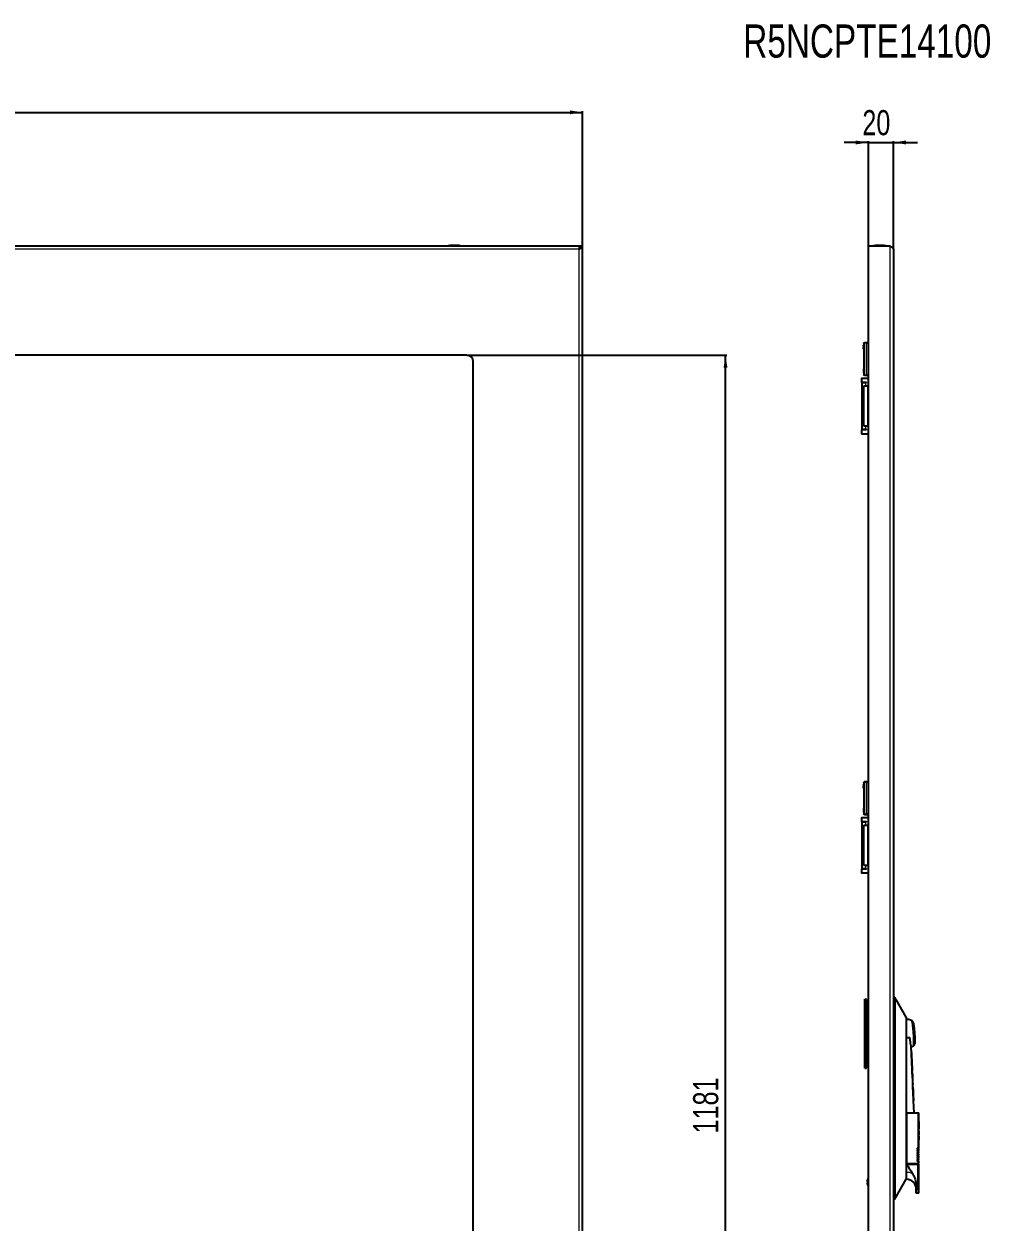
# Model space of a CAD drawing. Header units: millimetres. Extents: x -945 to 2005, y -832 to 978.
# Drawn here: x -176 to 594, y 24 to 978 of the extents above; entities that cross this region are included whole.
import ezdxf

# ---------------------------------------------------------------- set-up
doc = ezdxf.new("R2010")
doc.units = ezdxf.units.MM
doc.layers.add('FORMAT', color=7, linetype='Continuous')
doc.styles.add('SLDTEXTSTYLE0', font='TXT', dxfattribs={"width": 0.75})
doc.dimstyles.new('SLDDIMSTYLE0', dxfattribs={"dimtxt": 20, "dimasz": 10, "dimexe": 0, "dimexo": 0.0625, "dimgap": 5, "dimtad": 2, "dimdec": 1, "dimrnd": 1e-09, "dimzin": 12, "dimdsep": 46, "dimtxsty": 'SLDTEXTSTYLE0', "dimsah": 1, "dimcen": 0.09, "dimadec": 0, "dimazin": 3, "dimtfac": 1, "dimtofl": 0, "dimtmove": 0, "dimatfit": 3, "dimfxl": 0, "dimfrac": 2, "dimtolj": 1, "dimtzin": 12, "dimarcsym": 0})
doc.dimstyles.new('SLDDIMSTYLE1', dxfattribs={"dimtxt": 20, "dimasz": 10, "dimexe": 0, "dimexo": 0.0625, "dimgap": 5, "dimtad": 2, "dimdec": 1, "dimrnd": 1e-09, "dimzin": 12, "dimdsep": 46, "dimtxsty": 'SLDTEXTSTYLE0', "dimsah": 1, "dimcen": 0.09, "dimadec": 0, "dimazin": 3, "dimtfac": 1, "dimtmove": 0, "dimatfit": 0, "dimfxl": 0, "dimfrac": 2, "dimtolj": 1, "dimtzin": 12, "dimarcsym": 0})

# ---------------------------------------------------------------- blocks, each defined once
blk = doc.blocks.new('_D')
at = {"layer": 'FORMAT'}
for p, q in [((-724.58, 801.54), (-724.58, 909.03)), ((-724.58, 908.03), (269.42, 908.03)), ((269.42, 801.54), (269.42, 909.03))]:
    blk.add_line(p, q, dxfattribs=at)
for points in [[(-724.58, 908.03), (-714.58, 906.49), (-714.58, 909.57)], [(269.42, 908.03), (259.42, 909.57), (259.42, 906.49)]]:
    blk.add_solid(points, dxfattribs=at)
at = {"layer": 'FORMAT', "insert": (-249.75, 933.81), "char_height": 20, "attachment_point": 1, "style": 'SLDTEXTSTYLE0'}
blk.add_mtext('994', dxfattribs=at)
blk = doc.blocks.new('_D_3')
at = {"layer": 'FORMAT'}
for p, q in [((177.43, 714.53), (384.43, 714.53)), ((383.43, -466.47), (383.43, 714.53)), ((177.43, -466.47), (384.43, -466.47))]:
    blk.add_line(p, q, dxfattribs=at)
for points in [[(383.43, 714.53), (381.89, 704.53), (384.96, 704.53)], [(383.43, -466.47), (384.96, -456.47), (381.89, -456.47)]]:
    blk.add_solid(points, dxfattribs=at)
at = {"layer": 'FORMAT', "insert": (357.64, 94.48), "char_height": 20, "attachment_point": 1, "rotation": 90, "style": 'SLDTEXTSTYLE0'}
blk.add_mtext('1181', dxfattribs=at)
blk = doc.blocks.new('_D_5')
at = {"layer": 'FORMAT'}
for p, q in [((497.27, 884.03), (478.04, 884.03)), ((497.27, 801.54), (497.27, 885.03)), ((497.27, 884.03), (517.27, 884.03)), ((517.27, 798.94), (517.27, 885.03)), ((517.27, 884.03), (536.5, 884.03))]:
    blk.add_line(p, q, dxfattribs=at)
for points in [[(497.27, 884.03), (487.27, 885.57), (487.27, 882.49)], [(517.27, 884.03), (527.27, 882.49), (527.27, 885.57)]]:
    blk.add_solid(points, dxfattribs=at)
at = {"layer": 'FORMAT', "insert": (492.49, 909.81), "char_height": 20, "attachment_point": 1, "style": 'SLDTEXTSTYLE0'}
blk.add_mtext('20', dxfattribs=at)

msp = doc.modelspace()

# ---------------------------------------------------------------- linework, layer by layer
at = {"color": 7, "linetype": 'Continuous', "lineweight": 25}
for p, q in [((267.12, 801.53), (-722.28, 801.53)), ((267.12, 801.53), (267.12, 799.81)), ((269.42, 801.53), (267.42, 801.53)), ((269.42, -553.47), (269.42, 801.53)), ((497.27, -553.47), (497.27, 801.53)), ((514.67, 801.53), (497.27, 801.53)), ((517.27, 798.93), (517.27, 200.03)), ((493.67, 724.03), (493.67, 699.03)), ((497.27, 724.53), (495.67, 724.53)), ((177.42, 714.53), (-632.58, 714.53)), ((182.42, -461.47), (182.42, 709.53)), ((495.67, 698.53), (497.27, 698.53)), ((491.72, 695.53), (491.72, 693.53)), ((497.27, 696.03), (492.22, 696.03)), ((492.22, 693.03), (495.72, 693.03)), ((492.22, 693.03), (492.22, 692.73)), ((492.22, 655.33), (492.22, 692.73)), ((492.22, 692.73), (495.22, 692.73)), ((493.77, 690.03), (496.77, 690.03)), ((493.77, 658.03), (493.77, 690.03)), ((494.72, 693.03), (494.72, 692.73)), ((495.22, 692.73), (495.72, 692.73)), ((495.72, 692.73), (495.72, 693.03)), ((497.27, 690.03), (496.77, 690.03)), ((491.72, 654.53), (491.72, 652.53)), ((495.22, 655.33), (492.22, 655.33)), ((492.22, 655.33), (492.22, 655.03)), ((495.72, 655.03), (492.22, 655.03)), ((492.22, 652.03), (497.27, 652.03)), ((496.77, 658.03), (493.77, 658.03)), ((494.72, 655.33), (494.72, 655.03)), ((495.72, 655.33), (495.22, 655.33)), ((495.72, 655.03), (495.72, 655.33)), ((496.77, 658.03), (497.27, 658.03)), ((493.67, 374.03), (493.67, 349.03)), ((497.27, 374.53), (495.67, 374.53)), ((491.72, 345.53), (491.72, 343.53)), ((497.27, 346.03), (492.22, 346.03)), ((495.67, 348.53), (497.27, 348.53)), ((492.22, 343.03), (495.72, 343.03)), ((492.22, 343.03), (492.22, 342.73)), ((492.22, 305.33), (492.22, 342.73)), ((492.22, 342.73), (495.22, 342.73)), ((493.77, 340.03), (496.77, 340.03)), ((493.77, 308.03), (493.77, 340.03)), ((494.72, 343.03), (494.72, 342.73)), ((495.22, 342.73), (495.72, 342.73)), ((495.72, 342.73), (495.72, 343.03)), ((497.27, 340.03), (496.77, 340.03)), ((496.77, 308.03), (493.77, 308.03)), ((496.77, 308.03), (497.27, 308.03)), ((491.72, 304.53), (491.72, 302.53)), ((495.22, 305.33), (492.22, 305.33)), ((492.22, 305.33), (492.22, 305.03)), ((495.72, 305.03), (492.22, 305.03)), ((492.22, 302.03), (497.27, 302.03)), ((494.72, 305.33), (494.72, 305.03)), ((495.72, 305.33), (495.22, 305.33)), ((495.72, 305.03), (495.72, 305.33)), ((494.37, 201.53), (495.27, 201.53)), ((494.37, 199.53), (494.37, 201.53)), ((495.67, 201.13), (495.67, 199.53)), ((495.67, 200.73), (497.27, 200.73)), ((518.27, 203.03), (517.27, 203.03)), ((527.27, 187.03), (519.35, 201.12)), ((494.37, 148.53), (494.37, 199.53)), ((495.67, 199.53), (495.67, 148.53)), ((517.27, 200.03), (517.27, 197.53)), ((517.27, 197.53), (517.27, 47.53)), ((518.27, 197.53), (518.27, 47.53)), ((527.27, 187.03), (527.27, 181.56)), ((527.27, 181.56), (527.27, 174.03)), ((527.27, 174.03), (527.27, 71.03)), ((531.79, 154.36), (531.39, 163.55)), ((534.21, 165.97), (534.22, 166.16)), ((531.51, 160.33), (531.46, 160.71)), ((531.52, 160.33), (531.47, 160.71)), ((531.47, 160.71), (531.59, 157.55)), ((531.52, 160.04), (531.51, 160.33)), ((531.52, 160.33), (531.51, 160.33)), ((531.53, 160.04), (531.52, 160.33)), ((531.53, 160.04), (531.52, 160.04)), ((531.88, 152.27), (531.78, 154.36)), ((531.79, 154.35), (531.78, 154.35)), ((494.37, 146.53), (494.37, 148.53)), ((494.37, 146.53), (495.27, 146.53)), ((495.67, 148.53), (495.67, 146.93)), ((497.27, 147.33), (495.67, 147.33)), ((532.06, 148.36), (531.83, 152.16)), ((532.04, 148.76), (531.9, 151.86)), ((531.9, 150.47), (532.14, 146.48)), ((532.03, 148.76), (532.06, 148.36)), ((532.1, 147.11), (532.05, 148.36)), ((532.06, 148.36), (532.05, 148.36)), ((532.08, 146.48), (532.07, 146.48)), ((532.14, 146.48), (532.08, 146.48)), ((532.23, 144.25), (532.13, 146.48)), ((532.17, 144.25), (532.17, 144.26)), ((532.17, 144.25), (532.17, 144.25)), ((532.29, 142.99), (532.24, 144.25)), ((532.28, 142.98), (532.28, 142.99)), ((532.39, 140.53), (532.3, 142.67)), ((532.4, 140.53), (532.39, 140.53)), ((532.6, 135.98), (532.4, 140.56)), ((532.45, 138.51), (532.49, 137.54)), ((532.46, 138.51), (532.5, 137.54)), ((532.57, 135.98), (532.56, 135.98)), ((532.69, 133.62), (532.59, 135.98)), ((532.64, 133.62), (532.64, 133.62)), ((532.81, 131.15), (532.7, 133.62)), ((532.76, 131.91), (532.77, 131.91)), ((532.77, 131.91), (532.78, 131.91)), ((532.8, 131.39), (532.79, 131.53)), ((532.82, 130.98), (532.8, 131.26)), ((532.84, 129.68), (532.82, 129.68)), ((532.85, 129.68), (532.83, 129.68)), ((532.89, 129.22), (532.84, 130.46)), ((532.87, 128.89), (532.84, 129.68)), ((532.88, 128.89), (532.85, 129.68)), ((532.86, 128.89), (532.85, 128.89)), ((532.86, 128.89), (532.88, 128.89)), ((532.87, 129.71), (532.92, 128.61)), ((532.91, 128.9), (532.89, 129.22)), ((532.95, 128), (532.91, 128.8)), ((533, 126.77), (532.95, 128)), ((533.04, 125.97), (533.02, 126.24)), ((533.05, 125.71), (533.04, 125.85)), ((533.18, 122.65), (533.06, 125.32)), ((533.06, 125.24), (533.06, 125.24)), ((533.07, 125.24), (533.07, 125.24)), ((533.18, 121.18), (533.12, 122.63)), ((533.14, 122.65), (533.13, 122.65)), ((533.26, 120.53), (533.17, 122.65)), ((533.69, 111.03), (533.27, 120.53)), ((527.27, 111.03), (527.48, 111.03)), ((527.48, 111.03), (527.72, 111.03)), ((527.72, 111.03), (527.72, 70.53)), ((527.72, 111.03), (536.83, 111.03)), ((536.83, 111.03), (536.83, 83.03)), ((536.83, 111.03), (537.48, 111.03)), ((537.23, 106.03), (537.48, 106.03)), ((537.23, 106.03), (537.23, 96.27)), ((537.47, 104.08), (537.47, 106.03)), ((537.48, 106.03), (537.48, 111.03)), ((537.41, 96.27), (537.23, 96.27)), ((537.35, 104.08), (537.35, 98.22)), ((537.36, 104.08), (537.35, 104.08)), ((537.36, 98.22), (537.35, 98.22)), ((537.36, 104.08), (537.36, 98.22)), ((537.36, 104.08), (537.48, 104.08)), ((537.41, 98.22), (537.36, 98.22)), ((537.48, 103.1), (537.41, 103.1)), ((537.41, 103.1), (537.41, 98.22)), ((537.41, 96.27), (537.41, 93.34)), ((537.46, 101.15), (537.46, 98.22)), ((537.47, 101.15), (537.46, 101.15)), ((537.47, 98.22), (537.46, 98.22)), ((537.46, 96.27), (537.46, 95.3)), ((537.47, 96.27), (537.46, 96.27)), ((537.47, 101.15), (537.47, 103.1)), ((537.47, 101.15), (537.47, 98.22)), ((537.47, 101.15), (537.48, 101.15)), ((537.47, 96.27), (537.47, 98.22)), ((537.48, 98.22), (537.47, 98.22)), ((537.47, 96.27), (537.47, 95.3)), ((537.47, 96.27), (537.48, 96.27)), ((537.48, 103.1), (537.48, 104.08)), ((537.48, 98.22), (537.48, 101.15)), ((537.48, 95.3), (537.48, 96.27)), ((537.37, 92.47), (537.23, 92.47)), ((537.23, 92.47), (537.23, 89.5)), ((537.23, 89.5), (537.3, 89.5)), ((537.29, 91.98), (537.29, 91.18)), ((537.3, 91.98), (537.29, 91.98)), ((537.3, 91.18), (537.29, 91.18)), ((537.29, 90.68), (537.29, 89.5)), ((537.3, 90.68), (537.29, 90.68)), ((537.3, 91.98), (537.3, 91.18)), ((537.3, 91.98), (537.36, 91.98)), ((537.36, 91.18), (537.3, 91.18)), ((537.3, 90.68), (537.3, 89.5)), ((537.3, 90.68), (537.35, 90.68)), ((537.38, 89.5), (537.4, 89.5)), ((537.4, 90.94), (537.39, 90.94)), ((537.39, 89.5), (537.43, 89.5)), ((537.48, 93.34), (537.41, 93.34)), ((537.43, 91.64), (537.42, 91.64)), ((537.43, 90.29), (537.42, 90.29)), ((537.42, 89.94), (537.42, 89.92)), ((537.43, 89.94), (537.42, 89.94)), ((537.43, 89.92), (537.42, 89.92)), ((537.42, 89.59), (537.42, 89.5)), ((537.43, 89.59), (537.42, 89.59)), ((537.43, 89.94), (537.43, 89.92)), ((537.43, 89.59), (537.43, 89.5)), ((537.47, 92.47), (537.44, 89.5)), ((537.44, 89.5), (537.47, 89.5)), ((537.47, 95.3), (537.46, 95.3)), ((537.46, 90.6), (537.47, 91.87)), ((537.47, 90.6), (537.46, 90.6)), ((537.46, 89.5), (537.46, 90.11)), ((537.47, 90.11), (537.46, 90.11)), ((537.47, 93.34), (537.47, 95.3)), ((537.48, 95.3), (537.47, 95.3)), ((537.48, 92.47), (537.47, 92.47)), ((537.47, 90.6), (537.48, 91.87)), ((537.48, 91.87), (537.47, 91.87)), ((537.47, 90.11), (537.47, 90.93)), ((537.47, 90.6), (537.48, 90.6)), ((537.47, 90.11), (537.48, 90.11)), ((537.47, 89.5), (537.47, 90.11)), ((537.48, 92.47), (537.48, 93.34)), ((537.48, 91.84), (537.48, 92.47)), ((537.48, 91.87), (537.48, 90.6)), ((537.48, 83.03), (537.48, 90.11)), ((536.29, 82.93), (536.72, 82.93)), ((536.29, 81.53), (536.72, 81.53)), ((536.29, 80.13), (536.72, 80.13)), ((536.29, 78.73), (536.72, 78.73)), ((536.29, 77.33), (536.72, 77.33)), ((537.38, 82.93), (536.72, 82.93)), ((537.38, 81.53), (536.72, 81.53)), ((537.38, 80.13), (536.72, 80.13)), ((537.38, 78.73), (536.72, 78.73)), ((537.38, 77.33), (536.72, 77.33)), ((537.48, 81.63), (536.83, 81.63)), ((537.48, 80.23), (536.83, 80.23)), ((537.48, 78.83), (536.83, 78.83)), ((537.48, 77.43), (536.83, 77.43)), ((537.48, 81.63), (536.98, 82.93)), ((537.48, 80.23), (536.98, 81.53)), ((537.48, 78.83), (536.98, 80.13)), ((537.48, 77.43), (536.98, 78.73)), ((537.48, 76.03), (536.98, 77.33)), ((527.27, 71.03), (527.27, 70.03)), ((527.27, 70.53), (527.48, 70.53)), ((527.48, 70.03), (527.27, 70.03)), ((527.48, 70.53), (527.72, 70.53)), ((527.48, 70.03), (527.72, 70.03)), ((527.72, 70.53), (536.83, 70.53)), ((527.72, 70.03), (536.83, 70.03)), ((535.48, 70.03), (535.46, 70.53)), ((536.29, 75.93), (536.72, 75.93)), ((536.29, 74.53), (536.72, 74.53)), ((536.29, 73.13), (536.72, 73.13)), ((537.38, 75.93), (536.72, 75.93)), ((537.38, 74.53), (536.72, 74.53)), ((537.38, 73.13), (536.72, 73.13)), ((537.48, 76.03), (536.83, 76.03)), ((537.48, 74.63), (536.83, 74.63)), ((537.48, 73.23), (536.83, 73.23)), ((536.83, 71.83), (536.83, 70.53)), ((537.48, 71.83), (536.83, 71.83)), ((536.83, 70.53), (537.48, 70.53)), ((536.83, 50.03), (536.83, 70.03)), ((536.83, 70.03), (537.48, 70.03)), ((537.48, 74.63), (536.98, 75.93)), ((537.48, 73.23), (536.98, 74.53)), ((537.48, 71.83), (536.98, 73.13)), ((537.48, 70.53), (537.48, 71.83)), ((537.48, 47.03), (537.48, 70.03)), ((496.56, 57.68), (496.56, 57.6)), ((519.35, 43.95), (527.27, 58.03)), ((527.27, 63.5), (527.27, 58.03)), ((527.27, 58.03), (527.48, 58.03)), ((496.25, 56.31), (496.56, 56.23)), ((496.56, 55.14), (496.25, 55.05)), ((496.56, 56.23), (496.56, 55.14)), ((496.56, 53.76), (496.56, 53.69)), ((535.48, 50.03), (535.48, 53.12)), ((517.27, 47.53), (517.27, 45.03)), ((517.27, 45.03), (517.27, -550.87)), ((518.27, 42.03), (517.27, 42.03)), ((537.2, 47.03), (535.48, 47.03)), ((537.48, 47.03), (537.2, 47.03))]:
    msp.add_line(p, q, dxfattribs=at)
at = {"color": 8, "linetype": 'Continuous', "lineweight": 18}
for p, q in [((266.82, 798.93), (-721.98, 798.93)), ((172.28, 801.66), (162.56, 801.66)), ((172.17, 801.78), (162.67, 801.78)), ((266.82, -550.87), (266.82, 798.93)), ((511.13, 801.66), (501.41, 801.66)), ((511.02, 801.78), (501.52, 801.78)), ((514.67, -553.47), (514.67, 801.53)), ((495.67, 724.03), (497.27, 724.03)), ((495.67, 699.03), (495.67, 724.03)), ((497.27, 699.03), (495.67, 699.03)), ((495.22, 692.73), (495.22, 693.03)), ((495.22, 690.03), (495.22, 692.73)), ((496.77, 658.03), (496.77, 690.03)), ((495.22, 655.33), (495.22, 658.03)), ((495.22, 655.03), (495.22, 655.33)), ((495.67, 349.03), (495.67, 374.03)), ((495.67, 374.03), (497.27, 374.03)), ((497.27, 349.03), (495.67, 349.03)), ((495.22, 342.73), (495.22, 343.03)), ((495.22, 340.03), (495.22, 342.73)), ((496.77, 308.03), (496.77, 340.03)), ((495.22, 305.33), (495.22, 308.03)), ((495.22, 305.03), (495.22, 305.33)), ((495.27, 199.53), (495.27, 201.53)), ((494.37, 199.53), (495.27, 199.53)), ((495.27, 148.53), (495.27, 199.53)), ((495.27, 199.53), (495.67, 199.53)), ((497.27, 199.73), (495.67, 199.73)), ((518.27, 197.53), (517.27, 197.53)), ((494.37, 148.53), (495.27, 148.53)), ((495.27, 146.53), (495.27, 148.53)), ((495.27, 148.53), (495.67, 148.53)), ((495.67, 148.33), (497.27, 148.33)), ((532.46, 138.51), (532.45, 138.51)), ((532.5, 137.54), (532.49, 137.54)), ((527.48, 111.03), (527.48, 70.53)), ((536.83, 83.03), (537.48, 83.03)), ((527.48, 63.5), (527.27, 63.5)), ((527.48, 58.03), (527.48, 63.5)), ((535.48, 50.03), (536.83, 50.03)), ((518.27, 47.53), (517.27, 47.53))]:
    msp.add_line(p, q, dxfattribs=at)
at = {"color": 7, "linetype": 'Continuous', "lineweight": 25, "flags": 128}
for points in [[(531.83, 152.16), (531.87, 151.21), (531.9, 150.47)], [(532.08, 146.48), (532.13, 145.23), (532.17, 144.25)], [(532.45, 137.85), (532.56, 135.48), (532.64, 133.62)], [(532.49, 137.54), (532.53, 136.67), (532.56, 135.98)], [(532.5, 137.54), (532.54, 136.67), (532.57, 135.98)], [(532.84, 129.03), (533.03, 124.63), (533.18, 121.18)], [(533.13, 122.65), (532.97, 126.14), (532.85, 128.89)], [(533.14, 122.65), (532.98, 126.14), (532.86, 128.89)], [(537.39, 90.2), (537.39, 90.02), (537.39, 89.88)], [(537.42, 89.94), (537.42, 90.14), (537.42, 90.29)], [(537.43, 89.94), (537.43, 90.14), (537.43, 90.29)]]:
    msp.add_lwpolyline(points, dxfattribs=at)
at = {"color": 7, "linetype": 'Continuous', "lineweight": 25}
for centre, radius, start, end in [((167.42, 756.78), 45.25, 90.0016, 96.02558), ((167.42, 756.78), 45.25, 83.97442, 89.9984), ((506.27, 756.78), 45.25, 90.0016, 96.02558), ((506.27, 756.78), 45.25, 83.97442, 89.9984), ((162.68, 801.66), 0.126, 96.02558, 180), ((188.33, 801.6), 25.77, 179.86102, 180.13898), ((172.16, 801.66), 0.126, 0, 83.97442), ((146.52, 801.6), 25.77, 359.86102, 0.13898), ((501.54, 801.66), 0.126, 96.02558, 180), ((527.18, 801.6), 25.77, 179.86102, 180.13898), ((511.01, 801.66), 0.126, 0, 83.97442), ((485.37, 801.6), 25.77, 359.86102, 0.13898), ((177.42, 709.53), 5, 0, 90), ((492.22, 695.53), 0.5, 90, 180), ((492.22, 693.53), 0.5, 180, 270), ((492.22, 654.53), 0.5, 90, 180), ((492.22, 652.53), 0.5, 180, 270), ((492.22, 345.53), 0.5, 90, 180), ((492.22, 343.53), 0.5, 180, 270), ((492.22, 304.53), 0.5, 90, 180), ((492.22, 302.53), 0.5, 180, 270), ((495.27, 201.13), 0.4, 0, 90), ((527.27, 174.03), 11.4, 66.37549, 90), ((527.27, 174.03), 11.4, 291.36213, 301.71629), ((495.27, 146.93), 0.4, 270, 0), ((537.38, 83.03), 0.1, 270, 0), ((537.38, 81.63), 0.1, 270, 0), ((537.38, 80.23), 0.1, 270, 0), ((537.38, 78.83), 0.1, 270, 0), ((537.38, 77.43), 0.1, 270, 0), ((537.38, 76.03), 0.1, 270, 0), ((537.38, 74.63), 0.1, 270, 0), ((537.38, 73.23), 0.1, 270, 0), ((501.66, 55.69), 5.45, 159.42245, 173.41237), ((501.52, 55.68), 5.35, 142.60007, 158.09132), ((527.48, 50.03), 8, 0, 90), ((501.66, 55.68), 5.45, 186.58763, 200.57755), ((501.52, 55.68), 5.35, 201.90868, 217.39993)]:
    msp.add_arc(centre, radius, start, end, dxfattribs=at)
at = {"color": 8, "linetype": 'Continuous', "lineweight": 18}
msp.add_arc((527.63, 51.44), 12.07, 66.28954, 90.71323, dxfattribs=at)
at = {"color": 7, "linetype": 'Continuous', "lineweight": 25}
for points, knots in [([(266.82, 798.93), (266.99, 799.04), (267.16, 799.15), (267.5, 799.37), (267.66, 799.48), (267.98, 799.69), (268.13, 799.8), (268.41, 800.02), (268.54, 800.13), (268.78, 800.34), (268.89, 800.45), (269.08, 800.67), (269.16, 800.78), (269.35, 801.1), (269.42, 801.31), (269.42, 801.53)], [0, 0, 0, 0, 0.125, 0.125, 0.25, 0.25, 0.375, 0.375, 0.5, 0.5, 0.625, 0.625, 0.75, 0.75, 1, 1, 1, 1]), ([(267.12, 801.53), (267.1, 801.53), (267.07, 801.46), (267.02, 801.2), (267, 801.01), (266.95, 800.53), (266.92, 800.24), (266.87, 799.61), (266.85, 799.27), (266.82, 798.93)], [0, 0, 0, 0, 0.25, 0.25, 0.5, 0.5, 0.75, 0.75, 1, 1, 1, 1]), ([(266.82, 798.93), (266.98, 799.37), (267.13, 799.8), (267.36, 800.67), (267.42, 801.1), (267.42, 801.53)], [0, 0, 0, 0, 0.5, 0.5, 1, 1, 1, 1]), ([(514.67, 801.53), (514.84, 801.42), (515.01, 801.32), (515.35, 801.1), (515.51, 800.99), (515.83, 800.77), (515.98, 800.66), (516.26, 800.45), (516.39, 800.34), (516.63, 800.12), (516.74, 800.01), (516.93, 799.8), (517.01, 799.69), (517.21, 799.36), (517.27, 799.15), (517.27, 798.93)], [0, 0, 0, 0, 0.125, 0.125, 0.25, 0.25, 0.375, 0.375, 0.5, 0.5, 0.625, 0.625, 0.75, 0.75, 1, 1, 1, 1]), ([(493.37, 722.04), (493.37, 722.09), (493.37, 722.17), (493.37, 722.26), (493.37, 722.35), (493.37, 722.48), (493.37, 722.51), (493.37, 722.53)], [0, 0, 0, 0, 0.124693, 0.187182, 0.249773, 0.500039, 1, 1, 1, 1]), ([(493.37, 721.83), (493.37, 721.83), (493.37, 721.83), (493.37, 721.84), (493.37, 721.85), (493.37, 721.88), (493.37, 721.92), (493.37, 721.96), (493.37, 722), (493.37, 722.02), (493.37, 722.04)], [0, 0, 0, 0, 0.128825, 0.180169, 0.243397, 0.36986, 0.499864, 0.749649, 0.843476, 1, 1, 1, 1]), ([(493.37, 720.32), (493.37, 720.4), (493.37, 720.55), (493.37, 720.77), (493.37, 720.95), (493.37, 721.12), (493.37, 721.22), (493.37, 721.23), (493.37, 721.24)], [0, 0, 0, 0, 0.1250486, 0.2498861, 0.3708558, 0.4998199, 0.7496086, 1, 1, 1, 1]), ([(493.37, 719.47), (493.37, 719.48), (493.37, 719.49), (493.37, 719.58), (493.37, 719.67), (493.37, 719.8), (493.37, 720.01), (493.37, 720.2), (493.37, 720.32)], [0, 0, 0, 0, 0.25007, 0.379181, 0.500499, 0.62417, 0.750842, 1, 1, 1, 1]), ([(493.37, 703.59), (493.37, 703.58), (493.37, 703.57), (493.37, 703.49), (493.37, 703.39), (493.37, 703.26), (493.37, 703.05), (493.37, 702.87), (493.37, 702.75)], [0, 0, 0, 0, 0.25007, 0.379559, 0.500499, 0.624556, 0.750843, 1, 1, 1, 1]), ([(493.37, 702.75), (493.37, 702.71), (493.37, 702.63), (493.37, 702.48), (493.37, 702.29), (493.37, 702.12), (493.37, 701.95), (493.37, 701.84), (493.37, 701.83), (493.37, 701.83)], [0, 0, 0, 0, 0.0626366, 0.1252782, 0.2500723, 0.3748405, 0.4999941, 0.7496958, 1, 1, 1, 1]), ([(493.37, 701.24), (493.37, 701.24), (493.37, 701.24), (493.37, 701.22), (493.37, 701.21), (493.37, 701.19), (493.37, 701.13), (493.37, 701.07), (493.37, 701.03)], [0, 0, 0, 0, 0.13107, 0.182437, 0.243796, 0.371388, 0.500442, 1, 1, 1, 1]), ([(493.37, 701.03), (493.37, 701), (493.37, 700.95), (493.37, 700.87), (493.37, 700.8), (493.37, 700.71), (493.37, 700.58), (493.37, 700.55), (493.37, 700.53)], [0, 0, 0, 0, 0.062686, 0.125173, 0.187628, 0.250185, 0.500314, 1, 1, 1, 1]), ([(493.37, 372.04), (493.37, 372.09), (493.37, 372.17), (493.37, 372.26), (493.37, 372.35), (493.37, 372.48), (493.37, 372.51), (493.37, 372.53)], [0, 0, 0, 0, 0.1246927, 0.1871822, 0.2497734, 0.5000394, 1, 1, 1, 1]), ([(493.37, 371.83), (493.37, 371.83), (493.37, 371.83), (493.37, 371.84), (493.37, 371.85), (493.37, 371.88), (493.37, 371.92), (493.37, 371.96), (493.37, 372), (493.37, 372.02), (493.37, 372.04)], [0, 0, 0, 0, 0.128825, 0.180169, 0.243397, 0.36986, 0.499864, 0.749649, 0.843476, 1, 1, 1, 1]), ([(493.37, 370.32), (493.37, 370.4), (493.37, 370.55), (493.37, 370.77), (493.37, 370.95), (493.37, 371.12), (493.37, 371.22), (493.37, 371.23), (493.37, 371.24)], [0, 0, 0, 0, 0.125049, 0.249886, 0.370856, 0.49982, 0.749609, 1, 1, 1, 1]), ([(493.37, 369.47), (493.37, 369.48), (493.37, 369.49), (493.37, 369.58), (493.37, 369.67), (493.37, 369.8), (493.37, 370.01), (493.37, 370.2), (493.37, 370.32)], [0, 0, 0, 0, 0.25007, 0.379181, 0.500499, 0.62417, 0.750842, 1, 1, 1, 1]), ([(493.37, 353.59), (493.37, 353.58), (493.37, 353.57), (493.37, 353.49), (493.37, 353.39), (493.37, 353.26), (493.37, 353.05), (493.37, 352.87), (493.37, 352.75)], [0, 0, 0, 0, 0.25007, 0.379559, 0.500499, 0.624556, 0.750843, 1, 1, 1, 1]), ([(493.37, 352.75), (493.37, 352.71), (493.37, 352.63), (493.37, 352.48), (493.37, 352.29), (493.37, 352.12), (493.37, 351.95), (493.37, 351.84), (493.37, 351.83), (493.37, 351.83)], [0, 0, 0, 0, 0.062637, 0.125278, 0.250072, 0.374841, 0.499994, 0.749696, 1, 1, 1, 1]), ([(493.37, 351.24), (493.37, 351.24), (493.37, 351.24), (493.37, 351.22), (493.37, 351.21), (493.37, 351.19), (493.37, 351.13), (493.37, 351.07), (493.37, 351.03)], [0, 0, 0, 0, 0.13107, 0.182437, 0.243796, 0.371388, 0.500442, 1, 1, 1, 1]), ([(493.37, 351.03), (493.37, 351), (493.37, 350.95), (493.37, 350.87), (493.37, 350.8), (493.37, 350.71), (493.37, 350.58), (493.37, 350.55), (493.37, 350.53)], [0, 0, 0, 0, 0.062686, 0.125173, 0.187628, 0.250185, 0.500314, 1, 1, 1, 1]), ([(518.27, 203.03), (518.27, 202.97), (518.27, 202.85), (518.27, 201.9), (518.27, 200.51), (518.27, 198.96), (518.27, 197.94), (518.27, 197.53)], [0, 0, 0, 0, 0.214694, 0.429388, 0.644082, 0.858775, 1, 1, 1, 1]), ([(519.35, 201.11), (519.16, 201.42), (518.8, 202), (518.45, 202.7), (518.28, 203.04)], [0, 0, 0, 0, 0.525323, 1, 1, 1, 1]), ([(532.9, 183.27), (532.88, 183.33), (532.82, 183.51), (532.64, 183.82), (532.33, 184.19), (532.02, 184.36), (531.85, 184.46)], [0, 0, 0, 0, 0.124152, 0.341643, 0.649974, 1, 1, 1, 1]), ([(532.98, 182.93), (532.97, 182.96), (532.96, 183.05), (533.05, 182.54), (533.25, 181.36), (533.59, 179.13), (533.9, 176.37), (534.14, 173.42), (534.25, 170.64), (534.27, 168.32), (534.24, 166.69), (534.21, 166.03), (534.21, 165.98), (534.21, 165.97)], [0, 0, 0, 0, 0.030403, 0.098769, 0.206023, 0.316924, 0.429796, 0.54227, 0.652144, 0.75822, 0.860909, 0.962167, 1, 1, 1, 1]), ([(531.37, 163.55), (531.37, 163.54), (531.38, 163.52), (531.13, 164.88), (530.81, 167.07), (530.52, 169.14), (530.45, 170.37), (530.21, 170.74), (530.14, 170.79), (530.08, 170.82), (529.95, 170.8), (529.51, 170.73), (528.58, 170.7), (527.77, 170.91), (527.29, 171.03)], [0, 0, 0, 0, 0.1420884, 0.3674634, 0.5915606, 0.7394261, 0.8133096, 0.8201913, 0.8256124, 0.8293026, 0.8330422, 0.8487573, 0.9118768, 1, 1, 1, 1]), ([(533.27, 164.36), (533.35, 164.41), (533.57, 164.53), (533.82, 164.83), (534.03, 165.17), (534.13, 165.45), (534.17, 165.61), (534.18, 165.67)], [0, 0, 0, 0, 0.1747015, 0.4583416, 0.6963812, 0.8885007, 1, 1, 1, 1]), ([(531.62, 157.61), (531.6, 158.05), (531.56, 158.92), (531.54, 159.67), (531.53, 160.04)], [0, 0, 0, 0, 0.500963, 1, 1, 1, 1]), ([(531.59, 157.55), (531.62, 156.96), (531.67, 155.78), (531.76, 154.07), (531.84, 152.76), (531.89, 152.11), (531.9, 151.88), (531.9, 151.86), (531.9, 151.84)], [0, 0, 0, 0, 0.250282, 0.499393, 0.748791, 0.874699, 0.937286, 1, 1, 1, 1]), ([(531.79, 154.35), (531.79, 154.37), (531.79, 154.4), (531.78, 154.66), (531.75, 155.01), (531.72, 155.6), (531.67, 156.48), (531.63, 157.23), (531.62, 157.61)], [0, 0, 0, 0, 0.124416, 0.248357, 0.373982, 0.500169, 0.7494, 1, 1, 1, 1]), ([(532.29, 142.96), (532.29, 143), (532.29, 143.08), (532.29, 142.75), (532.3, 142.16), (532.32, 141.64), (532.32, 141.38)], [0, 0, 0, 0, 0.248736, 0.498686, 0.748107, 1, 1, 1, 1]), ([(532.32, 141.38), (532.33, 141.11), (532.35, 140.56), (532.39, 139.36), (532.43, 138.45), (532.45, 137.85)], [0, 0, 0, 0, 0.249362, 0.499672, 1, 1, 1, 1]), ([(532.39, 140.53), (532.39, 140.52), (532.39, 140.51), (532.39, 140.33), (532.39, 140.08), (532.4, 139.73), (532.42, 139.21), (532.44, 138.79), (532.45, 138.51)], [0, 0, 0, 0, 0.249432, 0.37514, 0.499356, 0.623458, 0.749245, 1, 1, 1, 1]), ([(532.4, 140.53), (532.4, 140.52), (532.4, 140.51), (532.4, 140.33), (532.4, 140.08), (532.41, 139.73), (532.43, 139.21), (532.45, 138.79), (532.46, 138.51)], [0, 0, 0, 0, 0.249432, 0.37514, 0.499356, 0.623458, 0.749245, 1, 1, 1, 1]), ([(532.79, 131.53), (532.79, 131.47), (532.8, 131.34), (532.81, 130.93), (532.83, 130.3), (532.86, 129.47), (532.89, 128.9), (532.9, 128.61)], [0, 0, 0, 0, 0.1246, 0.248977, 0.500405, 0.749333, 1, 1, 1, 1]), ([(532.91, 128.61), (532.89, 129.13), (532.86, 129.91), (532.82, 130.87), (532.81, 131.21), (532.8, 131.39)], [0, 0, 0, 0, 0.4989654, 0.749922, 1, 1, 1, 1]), ([(532.92, 128.61), (532.9, 129.03), (532.87, 129.67), (532.84, 130.47), (532.82, 130.81), (532.82, 130.98)], [0, 0, 0, 0, 0.50146, 0.750257, 1, 1, 1, 1]), ([(532.83, 129.68), (532.83, 129.67), (532.83, 129.65), (532.83, 129.5), (532.83, 129.32), (532.83, 129.16), (532.84, 129.07), (532.84, 129.03)], [0, 0, 0, 0, 0.249445, 0.498999, 0.74851, 0.873859, 1, 1, 1, 1]), ([(532.9, 128.61), (532.91, 128.33), (532.94, 127.77), (532.98, 126.95), (533.01, 126.33), (533.04, 125.91), (533.04, 125.78), (533.05, 125.71)], [0, 0, 0, 0, 0.2487307, 0.4973773, 0.750528, 0.8752331, 1, 1, 1, 1]), ([(533.04, 125.85), (533.03, 126.02), (533.02, 126.37), (532.97, 127.32), (532.93, 128.1), (532.91, 128.61)], [0, 0, 0, 0, 0.249575, 0.500842, 1, 1, 1, 1]), ([(532.92, 128.61), (532.94, 128.23), (532.96, 127.76), (532.98, 127.33), (532.98, 127.25)], [0, 0, 0, 0, 0.802786, 1, 1, 1, 1]), ([(533.02, 126.24), (533.02, 126.41), (533, 126.76), (532.97, 127.56), (532.94, 128.19), (532.92, 128.61)], [0, 0, 0, 0, 0.250895, 0.500775, 1, 1, 1, 1]), ([(533.05, 125.68), (533.05, 125.61), (533.06, 125.42), (533.06, 125.32), (533.07, 125.24)], [0, 0, 0, 0, 0.3349706, 1, 1, 1, 1]), ([(533.18, 121.18), (533.18, 121.14), (533.19, 121.05), (533.2, 120.89), (533.21, 120.71), (533.22, 120.56), (533.23, 120.54), (533.23, 120.53)], [0, 0, 0, 0, 0.125388, 0.250591, 0.500192, 0.749805, 1, 1, 1, 1]), ([(537.35, 90.68), (537.36, 90.68), (537.37, 90.67), (537.38, 90.61), (537.38, 90.55), (537.39, 90.44), (537.39, 90.32), (537.39, 90.24), (537.39, 90.2)], [0, 0, 0, 0, 0.362307, 0.499762, 0.603895, 0.707751, 0.888159, 1, 1, 1, 1]), ([(537.42, 91.64), (537.42, 91.71), (537.42, 91.87), (537.42, 92.08), (537.41, 92.24), (537.39, 92.45), (537.37, 92.46), (537.36, 92.47)], [0, 0, 0, 0, 0.125885, 0.250002, 0.375256, 0.501237, 1, 1, 1, 1]), ([(537.36, 91.98), (537.37, 91.97), (537.38, 91.96), (537.39, 91.86), (537.39, 91.77), (537.39, 91.67), (537.39, 91.61), (537.39, 91.58)], [0, 0, 0, 0, 0.464779, 0.639498, 0.766783, 0.894486, 1, 1, 1, 1]), ([(537.39, 91.58), (537.39, 91.53), (537.39, 91.45), (537.39, 91.35), (537.39, 91.27), (537.38, 91.18), (537.37, 91.18), (537.36, 91.18)], [0, 0, 0, 0, 0.144848, 0.259554, 0.374146, 0.548842, 1, 1, 1, 1]), ([(537.43, 91.64), (537.43, 91.73), (537.43, 91.89), (537.42, 92.1), (537.42, 92.27), (537.4, 92.45), (537.38, 92.46), (537.37, 92.47)], [0, 0, 0, 0, 0.149141, 0.264134, 0.378852, 0.560232, 1, 1, 1, 1]), ([(537.39, 90.94), (537.4, 90.96), (537.41, 91.01), (537.41, 91.13), (537.42, 91.26), (537.42, 91.42), (537.42, 91.55), (537.42, 91.64)], [0, 0, 0, 0, 0.249783, 0.499064, 0.624235, 0.749653, 1, 1, 1, 1]), ([(537.42, 90.29), (537.42, 90.37), (537.41, 90.48), (537.41, 90.63), (537.41, 90.73), (537.41, 90.81), (537.4, 90.89), (537.4, 90.92), (537.39, 90.94)], [0, 0, 0, 0, 0.250367, 0.375745, 0.500635, 0.625633, 0.750126, 1, 1, 1, 1]), ([(537.39, 89.88), (537.39, 89.85), (537.39, 89.78), (537.39, 89.65), (537.39, 89.56), (537.39, 89.51), (537.39, 89.5)], [0, 0, 0, 0, 0.2561394, 0.5126978, 0.9190221, 1, 1, 1, 1]), ([(537.4, 90.94), (537.41, 90.97), (537.42, 91.02), (537.42, 91.19), (537.43, 91.38), (537.43, 91.54), (537.43, 91.62), (537.43, 91.64)], [0, 0, 0, 0, 0.331473, 0.546481, 0.762526, 0.960277, 1, 1, 1, 1]), ([(537.43, 90.29), (537.43, 90.4), (537.42, 90.56), (537.42, 90.75), (537.41, 90.87), (537.41, 90.92), (537.4, 90.94)], [0, 0, 0, 0, 0.336422, 0.52346, 0.710673, 1, 1, 1, 1]), ([(537.42, 89.59), (537.42, 89.6), (537.42, 89.61), (537.42, 89.66), (537.42, 89.76), (537.42, 89.86), (537.42, 89.92)], [0, 0, 0, 0, 0.1253633, 0.2500316, 0.4996752, 1, 1, 1, 1]), ([(537.43, 89.59), (537.43, 89.61), (537.43, 89.63), (537.43, 89.71), (537.43, 89.81), (537.43, 89.89), (537.43, 89.92)], [0, 0, 0, 0, 0.20263, 0.420406, 0.728008, 1, 1, 1, 1]), ([(536.82, 81.63), (536.73, 81.85), (536.6, 82.17), (536.42, 82.61), (536.33, 82.82), (536.29, 82.93)], [0, 0, 0, 0, 0.499993, 0.749996, 1, 1, 1, 1]), ([(536.82, 80.23), (536.73, 80.45), (536.6, 80.77), (536.42, 81.21), (536.33, 81.42), (536.29, 81.53)], [0, 0, 0, 0, 0.499993, 0.749996, 1, 1, 1, 1]), ([(536.82, 78.83), (536.73, 79.05), (536.6, 79.37), (536.42, 79.81), (536.33, 80.02), (536.29, 80.13)], [0, 0, 0, 0, 0.499993, 0.749996, 1, 1, 1, 1]), ([(536.82, 77.43), (536.73, 77.65), (536.6, 77.97), (536.42, 78.41), (536.33, 78.62), (536.29, 78.73)], [0, 0, 0, 0, 0.499993, 0.749996, 1, 1, 1, 1]), ([(536.82, 76.03), (536.73, 76.25), (536.6, 76.57), (536.42, 77.01), (536.33, 77.22), (536.29, 77.33)], [0, 0, 0, 0, 0.4999933, 0.7499958, 1, 1, 1, 1]), ([(536.72, 82.93), (536.73, 82.93), (536.76, 82.94), (536.8, 82.96), (536.82, 82.99), (536.82, 83.02), (536.83, 83.03), (536.83, 83.03)], [0, 0, 0, 0, 0.295691, 0.568687, 0.759853, 0.951912, 1, 1, 1, 1]), ([(536.72, 81.53), (536.73, 81.53), (536.76, 81.54), (536.8, 81.56), (536.82, 81.59), (536.82, 81.62), (536.83, 81.63), (536.83, 81.63)], [0, 0, 0, 0, 0.295691, 0.568687, 0.759853, 0.951912, 1, 1, 1, 1]), ([(536.72, 80.13), (536.73, 80.13), (536.76, 80.14), (536.8, 80.16), (536.82, 80.19), (536.82, 80.22), (536.83, 80.23), (536.83, 80.23)], [0, 0, 0, 0, 0.2956914, 0.5686867, 0.7598531, 0.9519121, 1, 1, 1, 1]), ([(536.72, 78.73), (536.73, 78.73), (536.76, 78.74), (536.8, 78.76), (536.82, 78.79), (536.82, 78.82), (536.83, 78.83), (536.83, 78.83)], [0, 0, 0, 0, 0.2956914, 0.5686867, 0.7598531, 0.9519121, 1, 1, 1, 1]), ([(536.72, 77.33), (536.73, 77.33), (536.76, 77.34), (536.8, 77.36), (536.82, 77.39), (536.82, 77.42), (536.83, 77.43), (536.83, 77.43)], [0, 0, 0, 0, 0.295691, 0.568687, 0.759853, 0.951912, 1, 1, 1, 1]), ([(527.27, 70.03), (527.27, 68.9), (527.27, 66.56), (527.27, 64.54), (527.27, 63.5)], [0, 0, 0, 0, 0.484389, 1, 1, 1, 1]), ([(527.72, 70.03), (528.54, 68.79), (530.19, 66.3), (531.72, 63.76), (532.48, 62.49)], [0, 0, 0, 0, 0.499713, 1, 1, 1, 1]), ([(536.82, 74.63), (536.73, 74.85), (536.6, 75.17), (536.42, 75.61), (536.33, 75.82), (536.29, 75.93)], [0, 0, 0, 0, 0.499993, 0.749996, 1, 1, 1, 1]), ([(536.82, 73.23), (536.73, 73.45), (536.6, 73.77), (536.42, 74.21), (536.33, 74.42), (536.29, 74.53)], [0, 0, 0, 0, 0.499993, 0.749996, 1, 1, 1, 1]), ([(536.82, 71.83), (536.73, 72.05), (536.6, 72.37), (536.42, 72.81), (536.33, 73.02), (536.29, 73.13)], [0, 0, 0, 0, 0.499993, 0.749996, 1, 1, 1, 1]), ([(536.72, 75.93), (536.73, 75.93), (536.76, 75.94), (536.8, 75.96), (536.82, 75.99), (536.82, 76.02), (536.83, 76.03), (536.83, 76.03)], [0, 0, 0, 0, 0.295691, 0.568687, 0.759853, 0.951912, 1, 1, 1, 1]), ([(536.72, 74.53), (536.73, 74.53), (536.76, 74.54), (536.8, 74.56), (536.82, 74.59), (536.82, 74.62), (536.83, 74.63), (536.83, 74.63)], [0, 0, 0, 0, 0.295691, 0.568687, 0.759853, 0.951912, 1, 1, 1, 1]), ([(536.72, 73.13), (536.73, 73.13), (536.76, 73.14), (536.8, 73.16), (536.82, 73.19), (536.82, 73.22), (536.83, 73.23), (536.83, 73.23)], [0, 0, 0, 0, 0.295691, 0.568687, 0.759853, 0.951912, 1, 1, 1, 1]), ([(532.48, 62.49), (533.09, 61.31), (534.33, 58.94), (535.34, 55.74), (535.45, 53.74), (535.48, 53.12)], [0, 0, 0, 0, 0.401015, 0.812371, 1, 1, 1, 1]), ([(535.48, 47.03), (535.48, 47.07), (535.48, 47.15), (535.48, 47.75), (535.48, 48.62), (535.48, 49.44), (535.48, 49.91), (535.48, 50.03)], [0, 0, 0, 0, 0.244194, 0.488981, 0.716656, 0.923156, 1, 1, 1, 1]), ([(536.83, 50.03), (536.83, 49.74), (536.84, 49.14), (536.9, 48.35), (536.98, 47.68), (537.08, 47.19), (537.16, 47.04), (537.2, 47.03), (537.2, 47.03)], [0, 0, 0, 0, 0.169896, 0.33938, 0.519039, 0.726848, 0.970472, 1, 1, 1, 1]), ([(518.27, 47.53), (518.27, 46.91), (518.27, 45.68), (518.27, 44.03), (518.27, 42.79), (518.27, 42.13), (518.27, 42.06), (518.27, 42.03)], [0, 0, 0, 0, 0.21469, 0.42938, 0.644073, 0.858767, 1, 1, 1, 1]), ([(518.28, 42.03), (518.45, 42.36), (518.8, 43.06), (519.16, 43.64), (519.35, 43.94)], [0, 0, 0, 0, 0.47459, 1, 1, 1, 1])]:
    msp.add_open_spline(points, degree=3, knots=knots, dxfattribs=at)
for points in [[(493.67, 724.03), (493.68, 724.1), (493.69, 724.23), (493.81, 724.39), (493.98, 724.51), (494.11, 724.53), (494.17, 724.53)], [(495.67, 724.53), (495.48, 724.53), (495.08, 724.53), (494.59, 724.53), (494.24, 724.53), (494.19, 724.53), (494.17, 724.53)], [(494.17, 698.53), (494.11, 698.54), (493.98, 698.56), (493.81, 698.67), (493.69, 698.84), (493.68, 698.97), (493.67, 699.03)], [(494.17, 698.53), (494.19, 698.53), (494.24, 698.53), (494.59, 698.53), (495.08, 698.53), (495.48, 698.53), (495.67, 698.53)], [(493.67, 374.03), (493.68, 374.1), (493.69, 374.23), (493.81, 374.39), (493.98, 374.51), (494.11, 374.53), (494.17, 374.53)], [(495.67, 374.53), (495.48, 374.53), (495.08, 374.53), (494.59, 374.53), (494.24, 374.53), (494.19, 374.53), (494.17, 374.53)], [(494.17, 348.53), (494.11, 348.54), (493.98, 348.56), (493.81, 348.67), (493.69, 348.84), (493.68, 348.97), (493.67, 349.03)], [(494.17, 348.53), (494.19, 348.53), (494.24, 348.53), (494.59, 348.53), (495.08, 348.53), (495.48, 348.53), (495.67, 348.53)]]:
    msp.add_open_spline(points, degree=3, dxfattribs=at)
at = {"color": 8, "linetype": 'Continuous', "lineweight": 18}
for points in [[(495.67, 724.03), (495.41, 724.03), (494.89, 724.03), (494.23, 724.03), (493.76, 724.03), (493.7, 724.03), (493.67, 724.03)], [(495.67, 724.53), (495.67, 724.53), (495.67, 724.51), (495.67, 724.39), (495.67, 724.23), (495.67, 724.1), (495.67, 724.03)], [(493.67, 699.03), (493.7, 699.03), (493.76, 699.03), (494.23, 699.03), (494.89, 699.03), (495.41, 699.03), (495.67, 699.03)], [(495.67, 699.03), (495.67, 698.97), (495.67, 698.84), (495.67, 698.67), (495.67, 698.56), (495.67, 698.54), (495.67, 698.53)], [(495.67, 374.03), (495.41, 374.03), (494.89, 374.03), (494.23, 374.03), (493.76, 374.03), (493.7, 374.03), (493.67, 374.03)], [(495.67, 374.53), (495.67, 374.53), (495.67, 374.51), (495.67, 374.39), (495.67, 374.23), (495.67, 374.1), (495.67, 374.03)], [(493.67, 349.03), (493.7, 349.03), (493.76, 349.03), (494.23, 349.03), (494.89, 349.03), (495.41, 349.03), (495.67, 349.03)], [(495.67, 349.03), (495.67, 348.97), (495.67, 348.84), (495.67, 348.67), (495.67, 348.56), (495.67, 348.54), (495.67, 348.53)]]:
    msp.add_open_spline(points, degree=3, dxfattribs=at)
for points, knots in [([(533.27, 164.34), (533.27, 164.35), (533.27, 164.41), (533.29, 165.18), (533.33, 167.11), (533.31, 169.85), (533.17, 173.14), (532.9, 176.64), (532.52, 179.9), (532.13, 182.54), (531.89, 183.94), (531.78, 184.53), (531.8, 184.42), (531.8, 184.39)], [0, 0, 0, 0, 0.038287, 0.14055, 0.24357, 0.349125, 0.457771, 0.568766, 0.680522, 0.791151, 0.899049, 0.96816, 1, 1, 1, 1]), ([(527.48, 63.5), (527.48, 63.5), (527.48, 63.59), (527.48, 64.18), (527.48, 65.33), (527.48, 67.04), (527.48, 68.62), (527.48, 69.63), (527.48, 70.03)], [0, 0, 0, 0, 0.000009, 0.046134, 0.306129, 0.566528, 0.826701, 1, 1, 1, 1])]:
    msp.add_open_spline(points, degree=3, knots=knots, dxfattribs=at)

# ---------------------------------------------------------------- texts
at = {"layer": 'FORMAT', "insert": (397.62, 978.05), "char_height": 26.4583, "attachment_point": 1, "style": 'SLDTEXTSTYLE0'}
msp.add_mtext('R5NCPTE14100', dxfattribs=at)

# ---------------------------------------------------------------- dimensions: what is measured, and where the dimension line sits
at = {"layer": 'FORMAT'}
for base, p1, p2, dimstyle, picture, middle in [((269.42, 908.03), (-724.58, 801.53), (269.42, 801.53), 'SLDDIMSTYLE0', '_D', (-227.58, 908.03)), ((517.27, 884.03), (497.27, 801.53), (517.27, 798.93), 'SLDDIMSTYLE1', '_D_5', (507.27, 884.03))]:
    dim = msp.add_linear_dim(base=base, p1=p1, p2=p2, dimstyle=dimstyle, dxfattribs=at)
    dim.commit()
    dim.dimension.update_dxf_attribs({"geometry": picture, "text_midpoint": middle, "dimtype": 160})
dim = msp.add_linear_dim(base=(383.43, 714.53), p1=(177.42, -466.47), p2=(177.42, 714.53), angle=90, dimstyle='SLDDIMSTYLE0', dxfattribs=at)
dim.commit()
dim.dimension.update_dxf_attribs({"geometry": '_D_3', "text_midpoint": (383.43, 124.03), "dimtype": 160})

doc.saveas('drawing.dxf')
